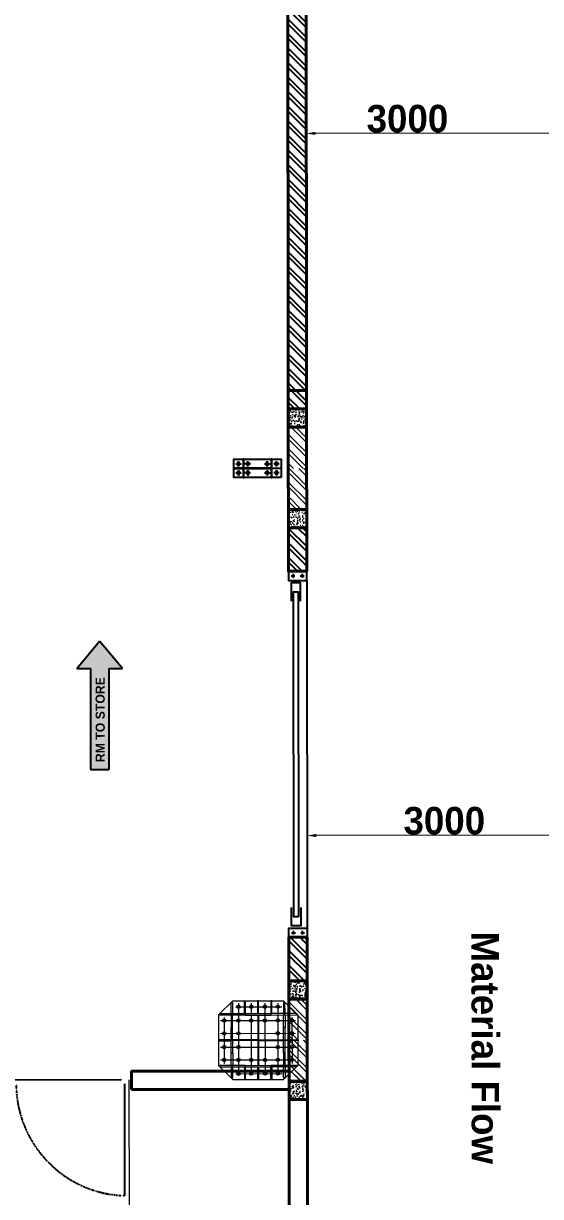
# Model space of a CAD drawing. Header units: feet. Extents: x -99009 to 3252343, y -11094690 to 9035152.
# Drawn here: x 2510470 to 2516119, y -1989413 to -1976592 of the extents above; entities that cross this region are included whole.
import ezdxf

# ---------------------------------------------------------------- set-up
doc = ezdxf.new("R2010")
doc.units = ezdxf.units.FT
doc.header["$PDSIZE"] = -1
doc.linetypes.add('HIDDEN2', pattern=[0.1875, 0.125, -0.0625])
for name, color, linetype in [('1', 1, 'Continuous'), ('DOOR', 5, 'Continuous'), ('K-LINE', 7, 'Continuous')]:
    doc.layers.add(name, color=color, linetype=linetype)
for name, color, linetype, lineweight in [('ELEVATION', 2, 'Continuous', 25), ('Line', 7, 'Continuous', 13), ('NAMEPLATE-LINE', 1, 'Continuous', 0), ('RCC', 3, 'Continuous', 40), ('ROAD', 134, 'Continuous', 0), ('WALL', 10, 'Continuous', 40)]:
    doc.layers.add(name, color=color, linetype=linetype, lineweight=lineweight)
doc.styles.get("Standard").update_dxf_attribs({"font": 'GOTHICB.TTF'})
doc.dimstyles.new('LGB VVP', dxfattribs={"dimtxt": 3, "dimasz": 3, "dimexe": 1, "dimexo": 1, "dimgap": 1, "dimtad": 1, "dimtoh": 1, "dimdec": 4, "dimzin": 12, "dimdsep": 46, "dimtxsty": 'Standard', "dimcen": 0, "dimclrd": 2, "dimclre": 1, "dimclrt": 3, "dimadec": 0, "dimazin": 3, "dimtfac": 1, "dimtdec": 4, "dimtofl": 0, "dimtmove": 0, "dimatfit": 3, "dimfxl": 1, "dimtolj": 1, "dimtzin": 0, "dimlwd": 13, "dimlwe": 13, "dimarcsym": 0})
pattern_1 = [(315.065052, (2467974.33, -2356050.59), (79.459144, 79.63978), []), (315.065052, (2467974.39, -2356103.63), (79.459144, 79.63978), [])]

# ---------------------------------------------------------------- blocks, each defined once
blk = doc.blocks.new('CHANNEL')
for points in [[(-50, 100), (0, 100), (0, 0), (-200, 0), (-200, 100), (-150, 100)], [(-129, 50), (-171, 50)], [(-150, 71), (-150, 29)], [(-29, 50), (-71, 50)], [(-50, 71), (-50, 29)]]:
    blk.add_lwpolyline(points)
blk = doc.blocks.new('RS-1')
for points in [[(272528, 232713), (272328, 232713), (272328, 232613), (272528, 232613)], [(275878, 232713), (276078, 232713), (276078, 232613), (275878, 232613)]]:
    blk.add_lwpolyline(points)
blk.add_lwpolyline([(275978, 232688), (275978, 232638), (272428, 232638), (272428, 232688)], close=True)
at = {"layer": 'ELEVATION'}
blk.add_lwpolyline([(272303, 232783), (276103, 232783)], dxfattribs=at)
at = {"layer": 'ELEVATION', "xscale": -1, "rotation": 89.99999999999994}
blk.add_blockref('CHANNEL', (272303, 232583), dxfattribs=at)
at = {"layer": 'ELEVATION', "rotation": 270}
blk.add_blockref('CHANNEL', (276103, 232583), dxfattribs=at)
blk = doc.blocks.new('RCC COLUMN')
at = {"layer": 'ROAD'}
h = blk.add_hatch(dxfattribs=at)
h.set_pattern_fill('AR-CONC', color=252, scale=10)
h.set_pattern_definition([(50, (-23146.816, 205572.735), (71.726018, -6.275213), [7.5, -82.5]), (355, (-23146.82, 205572.735), (-13.875133, 75.219213), [6, -66]), (100.451444, (-23140.84, 205572.21), (57.850885, 68.944), [6.37402, -70.11421]), (46.1842, (-23146.82, 205592.735), (106.724133, -16.551928), [11.25, -123.75]), (96.635635, (-23137.92, 205591.36), (93.466195, 97.41186), [9.561034, -105.171376]), (351.184164, (-23146.82, 205592.73), (93.466195, 97.41186), [9, -99]), (21, (-23136.816, 205587.735), (59.690705, -40.261889), [7.5, -82.5]), (326, (-23136.82, 205587.735), (24.331533, 72.515005), [6, -66]), (71.451445, (-23131.84, 205584.38), (84.022238, 32.253115), [6.37402, -70.11421]), (37.5, (-23146.816, 205572.735), (1.2159855, 33.2893854), [0, -65.2, 0, -67, 0, -66.25]), (7.5, (-23146.816, 205572.735), (26.306954, 39.441171), [0, -38.2, 0, -63.7, 0, -25.25]), (327.5, (-23169.116, 205572.735), (53.3822436, -2.2554872), [0, -25, 0, -78, 0, -103.5]), (317.5, (-23179.116, 205572.735), (58.318617, 10.010498), [0, -32.5, 0, -51.8, 0, -73.5])])
h.paths.add_polyline_path([(-100, -115), (100, -115), (100, 85), (-100, 85)])
at = {"layer": 'RCC'}
blk.add_lwpolyline([(-100, -115), (100, -115), (100, 85), (-100, 85)], close=True, dxfattribs=at)
blk = doc.blocks.new('BRICK WORK RIGHT')
at = {"layer": 'NAMEPLATE-LINE'}
h = blk.add_hatch(dxfattribs=at)
h.set_pattern_fill('ANSI32', color=252, scale=300)
h.set_pattern_definition([(45, (610944.52, -49071.99), (-79.549513, 79.549513), []), (45, (610997.55, -49071.99), (-79.549513, 79.549513), [])])
h.paths.add_polyline_path([(0, 0), (-450, 0), (-450, -200), (0, -200)])
at = {"layer": 'WALL'}
blk.add_lwpolyline([(0, 0), (-450, 0), (-450, -200), (0, -200)], dxfattribs=at)
at = {"xscale": -1, "rotation": 180}
blk.add_blockref('RCC COLUMN', (-550, -115), dxfattribs=at)
blk = doc.blocks.new('BRICK HALF')
at = {"layer": 'NAMEPLATE-LINE'}
h = blk.add_hatch(dxfattribs=at)
h.set_pattern_fill('ANSI32', color=252, scale=300)
h.set_pattern_definition([(45, (612044.52, -48177.99), (-79.549513, 79.549513), []), (45, (612097.55, -48177.99), (-79.549513, 79.549513), [])])
h.paths.add_polyline_path([(0, 0), (450, 0), (450, -200), (0, -200)])
at = {"layer": 'WALL'}
blk.add_lwpolyline([(0, 0), (450, 0), (450, -200), (0, -200)], dxfattribs=at)
at = {"rotation": 180}
blk.add_blockref('RCC COLUMN', (550, -115), dxfattribs=at)
blk = doc.blocks.new('RM TO STORE')
at = {"true_color": 0x9898cc, "transparency": 33554684}
h = blk.add_hatch(color=253, dxfattribs=at)
h.dxf.hatch_style = 1
h.paths.add_polyline_path([(1741195, -46226), (1741195, -46376), (1741495, -46126), (1741195, -45876), (1741195, -46026), (1740094, -46026), (1740094, -46226)])
h.paths.add_polyline_path([(1740136, -46236), (1741046, -46236), (1741046, -46017), (1740136, -46017)], flags=25)
at = {"transparency": 33554684}
for p, q in [((1741195, -45876), (1741495, -46126)), ((1741195, -45876), (1741195, -46026)), ((1741195, -46026), (1740094, -46026)), ((1740094, -46026), (1740094, -46226)), ((1741195, -46376), (1741495, -46126)), ((1741195, -46226), (1740094, -46226)), ((1741195, -46226), (1741195, -46376))]:
    blk.add_line(p, q, dxfattribs=at)
at = {"transparency": 33554684, "insert": (1740173, -46183), "char_height": 100, "attachment_point": 7}
blk.add_mtext_dynamic_manual_height_columns('RM TO STORE', width=4624.12, gutter_width=1, heights=[0], dxfattribs=at)
blk = doc.blocks.new('DOOR 123')
blk.add_lwpolyline([(-1381, 0), (-1381, 1500, -0.410737)], format="xyb")
at = {"linetype": 'HIDDEN2'}
blk.add_lwpolyline([(-1381, 1499, -0.404482), (69, 0)], format="xyb", dxfattribs=at)
blk = doc.blocks.new('*D2630')
at = {"layer": 'Defpoints', "color": 0}
for p in [(2513568, -1985467), (2513568, -1985694), (2516568, -1985690)]:
    blk.add_point(p, dxfattribs=at)
at = {"layer": 'K-LINE', "color": 1, "lineweight": 13}
for p, q in [((2513568, -1985693), (2513568, -1985466)), ((2516568, -1985689), (2516568, -1985463))]:
    blk.add_line(p, q, dxfattribs=at)
at = {"layer": 'K-LINE', "color": 2, "lineweight": 13}
blk.add_line((2516468, -1985464), (2513668, -1985467), dxfattribs=at)
at = {"layer": 'K-LINE', "color": 2}
for points in [[(2513668, -1985451), (2513668, -1985484), (2513568, -1985467)], [(2516468, -1985481), (2516468, -1985447), (2516568, -1985464)]]:
    blk.add_solid(points, dxfattribs=at)
at = {"layer": 'K-LINE', "color": 3, "insert": (2515068, -1985307), "char_height": 300, "attachment_point": 5, "rotation": 0.0651}
blk.add_mtext('\\A1;3000', dxfattribs=at)
blk = doc.blocks.new('*D2634')
at = {"layer": 'Defpoints', "color": 0}
for p in [(2513560, -1977794), (2513560, -1977872), (2516559, -1978018)]:
    blk.add_point(p, dxfattribs=at)
at = {"layer": 'K-LINE', "color": 2, "lineweight": 13}
blk.add_line((2516459, -1977790), (2513660, -1977794), dxfattribs=at)
at = {"layer": 'K-LINE', "color": 1, "lineweight": 13}
for p, q in [((2516559, -1978017), (2516559, -1977789)), ((2513560, -1977871), (2513560, -1977793))]:
    blk.add_line(p, q, dxfattribs=at)
at = {"layer": 'K-LINE', "color": 2}
for points in [[(2513659, -1977777), (2513660, -1977810), (2513560, -1977794)], [(2516459, -1977807), (2516459, -1977774), (2516559, -1977790)]]:
    blk.add_solid(points, dxfattribs=at)
at = {"layer": 'K-LINE', "color": 3, "insert": (2514665, -1977634), "char_height": 300, "attachment_point": 5, "rotation": 0.0651}
blk.add_mtext('\\A1;3000', dxfattribs=at)
blk = doc.blocks.new('24')
h = blk.add_hatch(color=7)
h.dxf.hatch_style = 1
edge = h.paths.add_edge_path()
edge.add_ellipse((0, 0), major_axis=(15, 0), ratio=1, start_angle=0, end_angle=360)
at = {"color": 1}
for p, q in [((-30, 0), (30, 0)), ((0, 30), (0, -30))]:
    blk.add_line(p, q, dxfattribs=at)
at = {"color": 7}
blk.add_circle((0, 0), 15, dxfattribs=at)
blk = doc.blocks.new('zw$CD60')
at = {"color": 1}
for p, rotation in [((-50, 50), 270), ((50, -50), 90.00000000000001)]:
    blk.add_blockref('24', p, dxfattribs=dict(at, rotation=rotation))
at = {"color": 1, "xscale": -1}
for p, rotation in [((50, 50), 89.99999999999982), ((-50, -50), 270)]:
    blk.add_blockref('24', p, dxfattribs=dict(at, rotation=rotation))
blk = doc.blocks.new('FD824G4')
at = {"color": 3}
blk.add_lwpolyline([(943529, 463794), (944043, 463794), (944043, 463594), (943529, 463594)], close=True, dxfattribs=at)
at = {"color": 1}
blk.add_lwpolyline([(943629, 463794), (943629, 463594), (943636, 463594), (943636, 463691), (943936, 463691), (943936, 463594), (943943, 463594), (943943, 463794), (943936, 463794), (943936, 463696), (943636, 463696), (943636, 463794)], close=True, dxfattribs=at)
at = {"color": 4}
for points in [[(943629, 463696), (943629, 463691), (943529, 463691), (943529, 463696)], [(943943, 463696), (943943, 463691), (944043, 463691), (944043, 463696)]]:
    blk.add_lwpolyline(points, close=True, dxfattribs=at)
at = {"color": 1, "xscale": -1, "rotation": 270}
blk.add_blockref('zw$CD60', (943629, 463694), dxfattribs=at)
at = {"color": 1, "rotation": 90}
blk.add_blockref('zw$CD60', (943943, 463694), dxfattribs=at)
blk = doc.blocks.new('zw$93EB')
at = {"color": 7, "lineweight": 0}
for p, q in [((-276, 434), (-431, 276)), ((-276, 434), (276, 434)), ((276, 434), (431, 276)), ((-431, -276), (-431, 276)), ((-138, 294), (-138, 278)), ((138, 294), (-138, 294)), ((138, 278), (-138, 278)), ((-4, 4), (-4, 278)), ((4, 4), (4, 278)), ((138, 294), (138, 278)), ((431, -276), (431, 276)), ((-291, 138), (-275, 138)), ((-291, -138), (-291, 138)), ((-275, -138), (-275, 138)), ((275, -138), (275, 138)), ((291, 138), (275, 138)), ((291, -138), (291, 138)), ((-275, 4), (275, 4)), ((-275, -4), (275, -4)), ((-4, -4), (-4, -278)), ((4, -4), (4, -278)), ((-291, -138), (-275, -138)), ((291, -138), (275, -138)), ((-276, -434), (-431, -276)), ((138, -278), (-138, -278)), ((-138, -294), (-138, -278)), ((138, -294), (-138, -294)), ((138, -294), (138, -278)), ((276, -434), (431, -276)), ((-276, -434), (276, -434))]:
    blk.add_line(p, q, dxfattribs=at)
at = {"color": 1, "lineweight": 0}
for p, q in [((-215, -411), (-215, 408)), ((-75, -410), (-75, 409)), ((0, -410), (0, 444)), ((75, -410), (75, 409)), ((215, -411), (215, 408)), ((-366, -244), (-366, 261)), ((-248, 370), (255, 370)), ((366, -244), (366, 261)), ((-406, 215), (378, 215)), ((-406, 75), (378, 75)), ((-406, -75), (378, -75)), ((-406, -215), (378, -215)), ((-248, -370), (255, -370))]:
    blk.add_line(p, q, dxfattribs=at)
at = {"color": 5, "lineweight": 0}
blk.add_line((-246, -387), (-246, -387), dxfattribs=at)
at = {"color": 3, "lineweight": 0}
for points in [[(-275, 138), (-275, 419), (-291, 419), (-291, 138)], [(-5, 294), (-5, 434), (5, 434), (5, 294)], [(275, 138), (275, 419), (291, 419), (291, 138)], [(-413, 278), (-291, 278), (-291, 294), (-413, 294)], [(-138, 278), (-275, 278), (-275, 294), (-138, 294)], [(138, 278), (275, 278), (275, 294), (138, 294)], [(413, 278), (291, 278), (291, 294), (413, 294)], [(-291, 150), (-431, 150), (-431, 140), (-291, 140)], [(-291, 150), (-431, 150), (-431, 140), (-291, 140)], [(-291, 150), (-431, 150), (-431, 140), (-291, 140)], [(-291, 150), (-431, 150), (-431, 140), (-291, 140)], [(291, 150), (431, 150), (431, 140), (291, 140)], [(291, 150), (431, 150), (431, 140), (291, 140)], [(291, 150), (431, 150), (431, 140), (291, 140)], [(291, 150), (431, 150), (431, 140), (291, 140)], [(-291, 5), (-431, 5), (-431, -5), (-291, -5)], [(-291, 5), (-431, 5), (-431, -5), (-291, -5)], [(291, 5), (431, 5), (431, -5), (291, -5)], [(-291, -150), (-431, -150), (-431, -140), (-291, -140)], [(-291, -150), (-431, -150), (-431, -140), (-291, -140)], [(-291, -150), (-431, -150), (-431, -140), (-291, -140)], [(-291, -150), (-431, -150), (-431, -140), (-291, -140)], [(-275, -138), (-275, -419), (-291, -419), (-291, -138)], [(275, -138), (275, -419), (291, -419), (291, -138)], [(291, -150), (431, -150), (431, -140), (291, -140)], [(291, -150), (431, -150), (431, -140), (291, -140)], [(291, -150), (431, -150), (431, -140), (291, -140)], [(291, -150), (431, -150), (431, -140), (291, -140)], [(-413, -278), (-291, -278), (-291, -294), (-413, -294)], [(-138, -278), (-275, -278), (-275, -294), (-138, -294)], [(-5, -294), (-5, -434), (5, -434), (5, -294)], [(138, -278), (275, -278), (275, -294), (138, -294)], [(413, -278), (291, -278), (291, -294), (413, -294)]]:
    blk.add_lwpolyline(points, close=True, dxfattribs=at)
at = {"color": 2, "lineweight": 0}
for centre in [(-215, 370), (-75, 370), (75, 370), (215, 370), (-366, 215), (-215, 215), (-75, 215), (75, 215), (75, 215), (215, 215), (366, 215), (-366, 75), (-215, 75), (215, 75), (366, 75), (-366, -75), (-215, -75), (215, -75), (366, -75), (-366, -215), (-215, -215), (-75, -215), (75, -215), (75, -215), (215, -215), (366, -215), (-215, -370), (-75, -370), (75, -370), (215, -370)]:
    blk.add_circle(centre, 18, dxfattribs=at)

msp = doc.modelspace()

# ---------------------------------------------------------------- hatches: boundary and pattern name
h = msp.add_hatch()
h.set_pattern_fill('ANSI32', color=252, scale=300, angle=270.065051714)
h.set_pattern_definition(pattern_1)
h.paths.add_polyline_path([(2513362.9367, -1980804.38677), (2513362.70954, -1980604.30612), (2513562.70941, -1980604.07905), (2513562.93657, -1980804.15969)])
h.paths.add_polyline_path([(2513562.70941, -1980604.07905), (2513557.31632, -1975853.99301), (2513357.31645, -1975854.22008), (2513362.70954, -1980604.30612)])
h = msp.add_hatch()
h.set_pattern_fill('ANSI32', color=252, scale=300, angle=270.065051714)
h.set_pattern_definition(pattern_1)
h.paths.add_polyline_path([(2513569.49322, -1986579.07104), (2513570.03261, -1987054.15567), (2513370.03274, -1987054.38274), (2513369.49335, -1986579.29811)])
h.paths.add_polyline_path([(2513564.41236, -1982103.98898), (2513564.95175, -1982579.07361), (2513364.95188, -1982579.30069), (2513364.41249, -1982104.21606)])

# ---------------------------------------------------------------- linework, layer by layer
at = {"transparency": 33554684}
msp.add_line((2511542.13918, -1988138.66358), (2510341.90005, -1988140.09497), dxfattribs=at)
at = {"layer": '1'}
msp.add_arc((2520410.24778, -1978395.99612), 100000, 84.1346387202, 194.3871675539, dxfattribs=at)
at = {"layer": 'Line', "color": 9, "true_color": 0xb8b8b8, "transparency": 33554684}
msp.add_line((2511626.84217, -1989638.56364), (2511625.13913, -1988138.56525), dxfattribs=at)
at = {"layer": 'WALL'}
msp.add_line((2513371.5078, -1988353.5736), (2513376.3474, -1992616.15579), dxfattribs=at)
for points in [[(2513562.70941, -1980604.07905), (2513557.31632, -1975853.99301), (2513357.31645, -1975854.22008), (2513362.70954, -1980604.30612)], [(2513362.9367, -1980804.38677), (2513362.70954, -1980604.30612), (2513562.70941, -1980604.07905), (2513562.93657, -1980804.15969)], [(2513564.41236, -1982103.98898), (2513564.95175, -1982579.07361), (2513364.95188, -1982579.30069), (2513364.41249, -1982104.21606)], [(2513569.49249, -1986578.43261), (2513570.03189, -1987053.51724), (2513370.03202, -1987053.74432), (2513369.49262, -1986578.65968)], [(2513569.49322, -1986579.07104), (2513570.03261, -1987054.15567), (2513370.03274, -1987054.38274), (2513369.49335, -1986579.29811)]]:
    msp.add_lwpolyline(points, close=True, dxfattribs=at)
for points in [[(2511651.38153, -1988243.3348), (2511651.15373, -1988042.69651), (2513371.15253, -1988040.65874), (2513371.38033, -1988241.29704)], [(2511651.15446, -1988043.33493), (2513371.15325, -1988041.29717)], [(2513371.3796, -1988240.65861), (2511651.38081, -1988242.69638)], [(2513371.38033, -1988241.29704), (2511651.38153, -1988243.3348)], [(2513576.34727, -1992615.92872), (2513571.50767, -1988353.34653), (2513371.5078, -1988353.5736)], [(2513571.5084, -1988353.98495), (2513371.50853, -1988354.21203)]]:
    msp.add_lwpolyline(points, dxfattribs=at)

# ---------------------------------------------------------------- block references
for name, p, rotation in [('FD824G4', (3456285.88816, -1516688.89269), 180.0650517140735), ('BRICK HALF', (2513563.67437, -1981453.9894), 270.0650517140735), ('BRICK HALF', (2513570.76968, -1987703.34695), 270.0650517140735), ('BRICK HALF', (2513570.77041, -1987703.98537), 270.0650517140735)]:
    msp.add_blockref(name, p, dxfattribs=dict(rotation=rotation))
at = {"transparency": 33554684, "rotation": 90.06505171407345}
msp.add_blockref('RM TO STORE', (2467152.86109, -3724889.1766), dxfattribs=at)
at = {"color": 5, "lineweight": 0, "rotation": 270.0650517140735}
msp.add_blockref('zw$93EB', (2513033.77013, -1987704.04158), dxfattribs=at)
at = {"layer": 'DOOR', "rotation": 270.0650517140735}
msp.add_blockref('RS-1', (2280473.48989, -1710640.49875), dxfattribs=at)
at = {"layer": 'DOOR', "transparency": 33554684, "xscale": 0.8150302624537921, "yscale": 0.815030262453792, "zscale": 0.8150302624537918, "rotation": 180.0650517140734}
msp.add_blockref('DOOR 123', (2510446.47459, -1988182.52687), dxfattribs=at)
at = {"layer": 'WALL', "rotation": 270.0650517140735}
for p in [(2513563.67456, -1981454.15928), (2513570.76988, -1987703.51682), (2513570.7706, -1987704.15525)]:
    msp.add_blockref('BRICK WORK RIGHT', p, dxfattribs=at)

# ---------------------------------------------------------------- texts
at = {"layer": 'K-LINE', "insert": (2515664.30307, -1986516.6582), "char_height": 300, "width": 2495.2996665, "attachment_point": 1, "rotation": 270.065051714}
msp.add_mtext('Material Flow', dxfattribs=at)

# ---------------------------------------------------------------- dimensions: what is measured, and where the dimension line sits
at = {"layer": 'K-LINE'}
dim = msp.add_linear_dim(base=(2513559.5187, -1977793.78935), p1=(2516559.28333, -1978017.59745), p2=(2513559.60709, -1977871.63973), angle=0.065051714, dimstyle='LGB VVP', override={"dimtxt": 300, "dimasz": 100, "dimdec": 0}, dxfattribs=at)
dim.commit()
dim.dimension.update_dxf_attribs({"geometry": '*D2634', "text_midpoint": (2514665.6367, -1977792.5335), "dimtype": 160})
dim = msp.add_linear_dim(base=(2513568.23112, -1985467.45158), p1=(2516567.99461, -1985690.25969), p2=(2513568.48796, -1985693.66523), angle=0.065051714, dimstyle='LGB VVP', override={"dimtxt": 300, "dimasz": 100, "dimdec": 0}, dxfattribs=at)
dim.commit()
dim.dimension.update_dxf_attribs({"geometry": '*D2630', "text_midpoint": (2515067.80449, -1985307.24141)})

doc.saveas('drawing.dxf')
